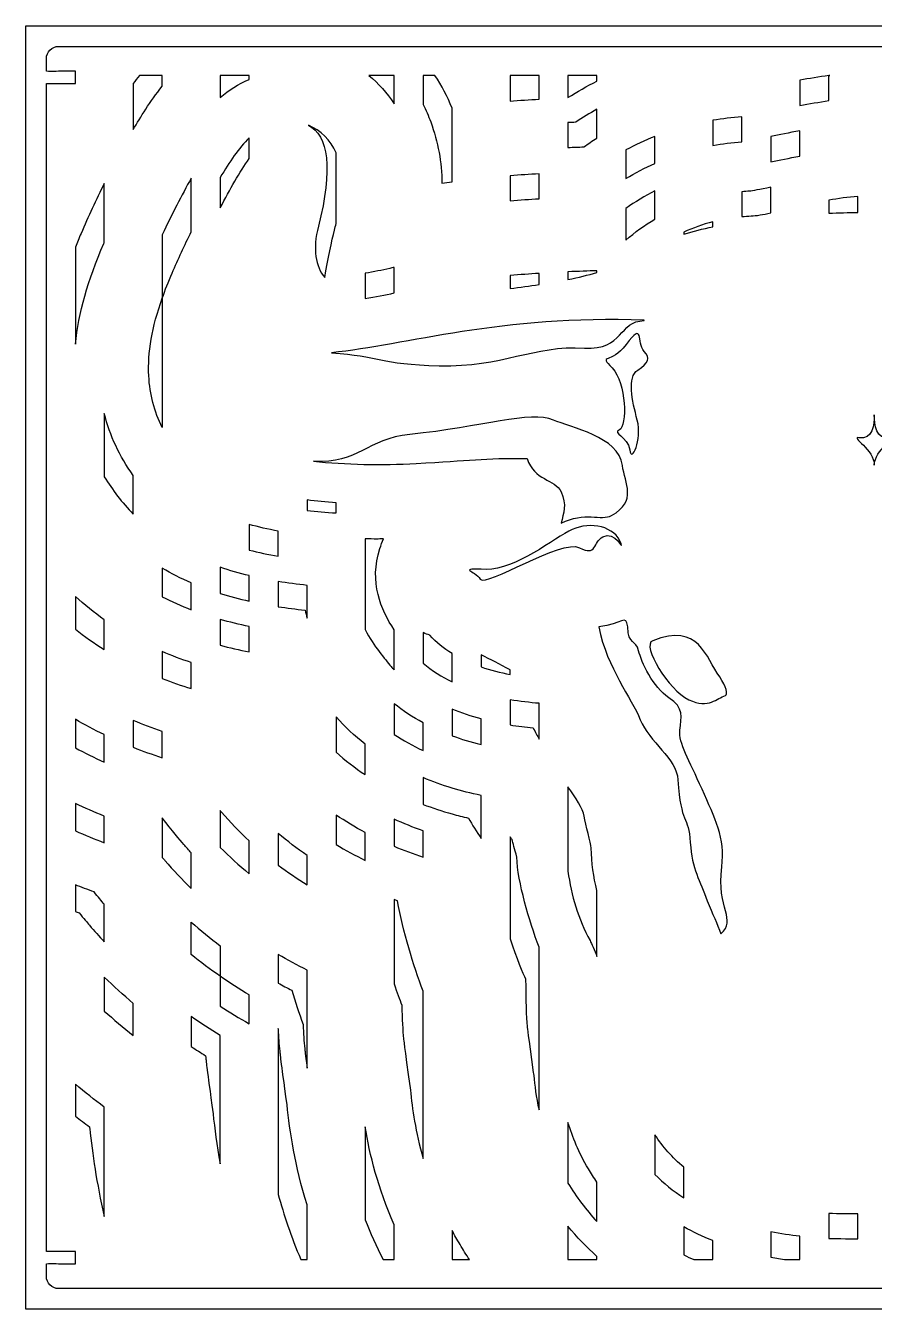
# Model space of a CAD drawing. Extents: x 110 to 520, y 70 to 380.
# Drawn here: x 110 to 315, y 70 to 380 of the extents above; entities that cross this region are included whole.
import ezdxf

# ---------------------------------------------------------------- set-up
doc = ezdxf.new("R2010")
doc.units = 0
doc.header["$MEASUREMENT"] = 0
doc.layers.add('DEFAULT', color=18, linetype='CONTINUOUS')

msp = doc.modelspace()

# ---------------------------------------------------------------- linework, layer by layer
at = {"layer": 'DEFAULT', "color": 18}
msp.add_lwpolyline([(520, 70), (110, 70), (110, 380), (520, 380)], close=True, dxfattribs=at)
at = {"layer": 'DEFAULT', "color": 1}
for points, knots in [([(511.5, 369), (511.73, 369), (512.28, 368.95), (513.25, 368.95), (514.22, 368.95), (515, 368.97), (515, 369), (515, 370), (515, 371), (515, 372), (515, 373.66), (513.66, 375), (512, 375), (380.66, 375), (249.33, 375), (118, 375), (116.34, 375), (115, 373.66), (115, 372), (115, 371), (115, 370), (115, 369), (115, 368.97), (115.78, 368.95), (116.75, 368.95), (117.72, 368.95), (118.27, 369), (118.5, 369), (119.67, 369), (120.83, 369), (122, 369), (122, 368), (122, 367), (122, 366), (120.83, 366), (119.67, 366), (118.5, 366), (118.27, 366), (117.72, 366.05), (116.75, 366.05), (115.78, 366.05), (115, 366.03), (115, 366), (115, 272), (115, 178), (115, 84), (115, 83.97), (115.78, 83.95), (116.75, 83.95), (117.72, 83.95), (118.27, 84), (118.5, 84), (119.67, 84), (120.83, 84), (122, 84), (122, 83), (122, 82), (122, 81), (120.83, 81), (119.67, 81), (118.5, 81), (118.27, 81), (117.72, 81.05), (116.75, 81.05), (115.78, 81.05), (115, 81.03), (115, 81), (115, 80), (115, 79), (115, 78), (115, 76.34), (116.34, 75), (118, 75), (249.33, 75), (380.66, 75), (512, 75), (513.66, 75), (515, 76.34), (515, 78), (515, 79), (515, 80), (515, 81), (515, 81.03), (514.22, 81.05), (513.25, 81.05), (512.28, 81.05), (511.73, 81), (511.5, 81), (510.33, 81), (509.17, 81), (508, 81), (508, 82), (508, 83), (508, 84), (509.17, 84), (510.33, 84), (511.5, 84), (511.73, 84), (512.28, 83.95), (513.25, 83.95), (514.22, 83.95), (515, 83.97), (515, 84), (515, 178), (515, 272), (515, 366), (515, 366.03), (514.22, 366.05), (513.25, 366.05), (512.28, 366.05), (511.73, 366), (511.5, 366), (510.33, 366), (509.17, 366), (508, 366), (508, 367), (508, 368), (508, 369), (509.17, 369), (510.33, 369), (511.5, 369)], [9.92, 9.92, 9.92, 9.92, 10.92, 10.92, 10.92, 11.92, 11.92, 11.92, 20.43, 20.43, 20.43, 21.43, 21.43, 21.43, 1138.28, 1138.28, 1138.28, 1139.28, 1139.28, 1139.28, 1147.79, 1147.79, 1147.79, 1148.79, 1148.79, 1148.79, 1149.79, 1149.79, 1149.79, 1159.71, 1159.71, 1159.71, 1168.21, 1168.21, 1168.21, 1178.13, 1178.13, 1178.13, 1179.13, 1179.13, 1179.13, 1180.13, 1180.13, 1180.13, 1979.5, 1979.5, 1979.5, 1980.5, 1980.5, 1980.5, 1981.5, 1981.5, 1981.5, 1991.42, 1991.42, 1991.42, 1999.92, 1999.92, 1999.92, 2009.84, 2009.84, 2009.84, 2010.84, 2010.84, 2010.84, 2011.84, 2011.84, 2011.84, 2020.35, 2020.35, 2020.35, 2021.35, 2021.35, 2021.35, 3138.2, 3138.2, 3138.2, 3139.2, 3139.2, 3139.2, 3147.71, 3147.71, 3147.71, 3148.71, 3148.71, 3148.71, 3149.71, 3149.71, 3149.71, 3159.63, 3159.63, 3159.63, 3168.13, 3168.13, 3168.13, 3178.05, 3178.05, 3178.05, 3179.05, 3179.05, 3179.05, 3180.05, 3180.05, 3180.05, 3979.42, 3979.42, 3979.42, 3980.42, 3980.42, 3980.42, 3981.42, 3981.42, 3981.42, 3991.34, 3991.34, 3991.34, 3999.84, 3999.84, 3999.84, 4009.76, 4009.76, 4009.76, 4009.76]), ([(136, 366.04), (136.46, 366.69), (136.95, 367.34), (137.46, 368), (139.31, 368), (141.15, 368), (143, 368), (143, 367.12), (143, 366.24), (143, 365.36), (139.99, 361.65), (137.72, 357.91), (136, 354.94), (136, 358.64), (136, 362.34), (136, 366.04)], [31.46, 31.46, 31.46, 31.46, 32.46, 32.46, 32.46, 48.15, 48.15, 48.15, 55.65, 55.65, 55.65, 56.65, 56.65, 56.65, 88.11, 88.11, 88.11, 88.11]), ([(157, 368), (159.33, 368), (161.66, 368), (164, 368), (164, 367.68), (164, 367.36), (164, 367.03), (161.37, 365.94), (159.05, 364.42), (157, 362.67), (157, 364.45), (157, 366.23), (157, 368)], [15.11, 15.11, 15.11, 15.11, 34.95, 34.95, 34.95, 37.7, 37.7, 37.7, 38.7, 38.7, 38.7, 53.81, 53.81, 53.81, 53.81]), ([(199, 368), (199, 365.71), (199, 363.42), (199, 361.14), (197.29, 363.76), (195.22, 366.06), (192.88, 368), (194.92, 368), (196.96, 368), (199, 368)], [17.35, 17.35, 17.35, 17.35, 36.82, 36.82, 36.82, 37.82, 37.82, 37.82, 55.17, 55.17, 55.17, 55.17]), ([(206, 368), (206.95, 368), (207.9, 368), (208.85, 368), (210.48, 365.54), (211.87, 362.89), (213, 360.05), (213, 354.13), (213, 348.21), (213, 342.29), (212.18, 342.19), (211.37, 342.08), (210.55, 341.97), (210.52, 347.01), (209.63, 351.84), (207.83, 356.77), (207.3, 358.23), (206.69, 359.64), (206, 360.99), (206, 363.33), (206, 365.67), (206, 368)], [19.87, 19.87, 19.87, 19.87, 27.95, 27.95, 27.95, 28.95, 28.95, 28.95, 79.29, 79.29, 79.29, 80.29, 80.29, 80.29, 81.29, 81.29, 81.29, 82.29, 82.29, 82.29, 102.16, 102.16, 102.16, 102.16]), ([(227, 368), (229.33, 368), (231.66, 368), (234, 368), (234, 366.09), (234, 364.17), (234, 362.26), (231.63, 362.12), (229.3, 361.96), (227, 361.79), (227, 363.86), (227, 365.93), (227, 368)], [17.62, 17.62, 17.62, 17.62, 37.47, 37.47, 37.47, 53.76, 53.76, 53.76, 54.76, 54.76, 54.76, 72.38, 72.38, 72.38, 72.38]), ([(241, 368), (243.33, 368), (245.66, 368), (248, 368), (248, 367.54), (248, 367.08), (248, 366.61), (245.59, 365.39), (243.25, 364.06), (241, 362.62), (241, 364.41), (241, 366.21), (241, 368)], [15.26, 15.26, 15.26, 15.26, 35.1, 35.1, 35.1, 39.04, 39.04, 39.04, 40.04, 40.04, 40.04, 55.3, 55.3, 55.3, 55.3]), ([(297, 366.82), (299.27, 367.23), (301.65, 367.63), (304, 367.96), (304.09, 367.98), (304.17, 367.99), (304.26, 368), (304.17, 368), (304.09, 368), (304, 368), (304, 367.99), (304, 367.98), (304, 367.96), (304, 365.94), (304, 363.92), (304, 361.9), (301.66, 361.55), (299.27, 361.14), (297, 360.72), (297, 362.76), (297, 364.79), (297, 366.82)], [17.29, 17.29, 17.29, 17.29, 18.29, 18.29, 18.29, 19.29, 19.29, 19.29, 20.04, 20.04, 20.04, 20.16, 20.16, 20.16, 37.33, 37.33, 37.33, 38.33, 38.33, 38.33, 55.62, 55.62, 55.62, 55.62]), ([(241, 356.59), (241.64, 356.62), (242.26, 356.64), (242.86, 356.67), (244.53, 357.78), (246.24, 358.83), (248, 359.82), (248, 357.49), (248, 355.17), (248, 352.84), (246.92, 352.17), (245.86, 351.46), (244.82, 350.73), (243.61, 350.69), (242.33, 350.64), (241, 350.59), (241, 352.59), (241, 354.59), (241, 356.59)], [17.02, 17.02, 17.02, 17.02, 18.02, 18.02, 18.02, 19.02, 19.02, 19.02, 38.78, 38.78, 38.78, 39.78, 39.78, 39.78, 40.78, 40.78, 40.78, 57.8, 57.8, 57.8, 57.8]), ([(276, 357.16), (278.31, 357.54), (280.65, 357.81), (283, 357.95), (283, 355.95), (283, 353.94), (283, 351.94), (280.64, 351.78), (278.3, 351.49), (276, 351.07), (276, 353.1), (276, 355.13), (276, 357.16)], [17.26, 17.26, 17.26, 17.26, 18.26, 18.26, 18.26, 35.29, 35.29, 35.29, 36.29, 36.29, 36.29, 53.55, 53.55, 53.55, 53.55]), ([(185, 349.26), (185, 343.58), (185, 337.89), (185, 332.21), (184.86, 331.69), (184.72, 331.15), (184.58, 330.6), (183.97, 328.21), (182.99, 323.55), (182.24, 319.15), (180.09, 321.9), (179.22, 325.9), (180.71, 331.6), (184.29, 345.32), (183.06, 353.64), (178.29, 355.95), (181.25, 354.73), (183.67, 352.37), (185, 349.26)], [1, 1, 1, 1, 49.33, 49.33, 49.33, 50.33, 50.33, 50.33, 51.33, 51.33, 51.33, 52.33, 52.33, 52.33, 53.33, 53.33, 53.33, 54.33, 54.33, 54.33, 54.33]), ([(297, 348.5), (294.42, 348), (292, 347.51), (290, 347.1), (290, 349.13), (290, 351.17), (290, 353.21), (292.02, 353.63), (294.43, 354.12), (297, 354.61), (297, 352.57), (297, 350.54), (297, 348.5)], [17.31, 17.31, 17.31, 17.31, 18.31, 18.31, 18.31, 35.63, 35.63, 35.63, 36.63, 36.63, 36.63, 53.94, 53.94, 53.94, 53.94]), ([(157, 343.31), (159.25, 347.13), (161.46, 350.47), (164, 352.88), (164, 351.22), (164, 349.57), (164, 347.92), (161.69, 344.63), (159.35, 340.55), (157, 335.99), (157, 338.43), (157, 340.87), (157, 343.31)], [20.75, 20.75, 20.75, 20.75, 21.75, 21.75, 21.75, 35.8, 35.8, 35.8, 36.8, 36.8, 36.8, 57.55, 57.55, 57.55, 57.55]), ([(255, 349.99), (257.26, 351.21), (259.6, 352.3), (262, 353.25), (262, 351.08), (262, 348.92), (262, 346.75), (259.58, 345.68), (257.24, 344.46), (255, 343.07), (255, 345.38), (255, 347.68), (255, 349.99)], [19.6, 19.6, 19.6, 19.6, 20.6, 20.6, 20.6, 39.02, 39.02, 39.02, 40.02, 40.02, 40.02, 59.62, 59.62, 59.62, 59.62]), ([(227, 343.74), (229.38, 343.93), (231.73, 344.09), (234, 344.23), (234, 342.22), (234, 340.22), (234, 338.21), (231.74, 338.07), (229.39, 337.91), (227, 337.71), (227, 339.72), (227, 341.73), (227, 343.74)], [17.08, 17.08, 17.08, 17.08, 18.08, 18.08, 18.08, 35.13, 35.13, 35.13, 36.13, 36.13, 36.13, 53.21, 53.21, 53.21, 53.21]), ([(122, 326.5), (122.43, 327.59), (122.89, 328.69), (123.37, 329.8), (125.11, 333.83), (127.03, 337.95), (129, 341.92), (129, 337.18), (129, 332.44), (129, 327.7), (128.96, 327.61), (128.92, 327.52), (128.88, 327.42), (125.02, 318.49), (122.76, 310.57), (122, 303.07), (122, 310.88), (122, 318.69), (122, 326.5)], [66.42, 66.42, 66.42, 66.42, 67.42, 67.42, 67.42, 68.42, 68.42, 68.42, 108.72, 108.72, 108.72, 109.72, 109.72, 109.72, 110.72, 110.72, 110.72, 177.14, 177.14, 177.14, 177.14]), ([(145.4, 320.27), (144.48, 318.16), (143.68, 316.14), (143, 314.2), (140.5, 307.15), (139.46, 301.08), (139.74, 295.44), (139.97, 290.99), (141.06, 286.8), (143, 282.92), (143, 293.34), (143, 303.77), (143, 314.2), (143, 319.3), (143, 324.41), (143, 329.52), (145.27, 334.34), (147.69, 339.07), (150, 343.18), (150, 338.87), (150, 334.56), (150, 330.25), (148.39, 326.97), (146.83, 323.59), (145.4, 320.27)], [1, 1, 1, 1, 2, 2, 2, 3, 3, 3, 4, 4, 4, 92.67, 92.67, 92.67, 136.09, 136.09, 136.09, 137.09, 137.09, 137.09, 173.74, 173.74, 173.74, 174.74, 174.74, 174.74, 174.74]), ([(255, 335.88), (257.2, 337.45), (259.55, 338.86), (262, 340.09), (262, 337.82), (262, 335.54), (262, 333.26), (259.49, 331.79), (257.14, 330.11), (255, 328.24), (255, 330.79), (255, 333.33), (255, 335.88)], [21.64, 21.64, 21.64, 21.64, 22.64, 22.64, 22.64, 42, 42, 42, 43, 43, 43, 64.64, 64.64, 64.64, 64.64]), ([(283, 333.89), (283, 335.89), (283, 337.9), (283, 339.9), (283.65, 339.96), (284.31, 340), (284.97, 340.04), (285.41, 340.06), (287.31, 340.44), (290, 340.99), (290, 338.92), (290, 336.85), (290, 334.78), (288.12, 334.38), (286.5, 334.09), (285.24, 334.04), (284.48, 334), (283.73, 333.95), (283, 333.89)], [1, 1, 1, 1, 18.05, 18.05, 18.05, 19.05, 19.05, 19.05, 20.05, 20.05, 20.05, 37.65, 37.65, 37.65, 38.65, 38.65, 38.65, 39.65, 39.65, 39.65, 39.65]), ([(311, 338.77), (311, 337.48), (311, 336.19), (311, 334.91), (308.77, 334.87), (306.42, 334.8), (304, 334.69), (304, 335.74), (304, 336.8), (304, 337.85), (306.29, 338.25), (308.64, 338.59), (311, 338.77)], [1, 1, 1, 1, 11.96, 11.96, 11.96, 12.96, 12.96, 12.96, 21.93, 21.93, 21.93, 22.93, 22.93, 22.93, 22.93]), ([(269, 330.14), (271.19, 331.14), (273.53, 331.98), (276, 332.63), (276, 332.23), (276, 331.84), (276, 331.44), (273.55, 330.92), (271.2, 330.33), (269, 329.65), (269, 329.81), (269, 329.98), (269, 330.14)], [1.37, 1.37, 1.37, 1.37, 2.37, 2.37, 2.37, 5.74, 5.74, 5.74, 6.74, 6.74, 6.74, 8.11, 8.11, 8.11, 8.11]), ([(192, 320.22), (194.1, 320.56), (196.15, 320.95), (197.94, 321.37), (198.29, 321.46), (198.64, 321.54), (199, 321.63), (199, 319.57), (199, 317.52), (199, 315.46), (196.89, 314.97), (194.46, 314.53), (192, 314.15), (192, 316.17), (192, 318.2), (192, 320.22)], [17.22, 17.22, 17.22, 17.22, 18.22, 18.22, 18.22, 19.22, 19.22, 19.22, 36.7, 36.7, 36.7, 37.7, 37.7, 37.7, 54.92, 54.92, 54.92, 54.92]), ([(227, 319.65), (229.39, 319.86), (231.74, 320.03), (234, 320.17), (234, 319.27), (234, 318.37), (234, 317.48), (231.77, 317.13), (229.43, 316.81), (227, 316.49), (227, 317.55), (227, 318.6), (227, 319.65)], [8.94, 8.94, 8.94, 8.94, 9.94, 9.94, 9.94, 17.59, 17.59, 17.59, 18.59, 18.59, 18.59, 27.53, 27.53, 27.53, 27.53]), ([(241, 320.56), (243.55, 320.67), (245.91, 320.75), (248, 320.81), (248, 320.66), (248, 320.52), (248, 320.38), (245.86, 319.76), (243.52, 319.21), (241, 318.71), (241, 319.33), (241, 319.94), (241, 320.56)], [5.26, 5.26, 5.26, 5.26, 6.26, 6.26, 6.26, 7.49, 7.49, 7.49, 8.49, 8.49, 8.49, 13.75, 13.75, 13.75, 13.75]), ([(259.44, 308.89), (259.44, 308.85), (259.44, 308.8), (259.44, 308.76), (253.12, 308.76), (254.57, 301.53), (244.95, 302.14), (232.68, 302.92), (225.19, 297.48), (209.91, 297.88), (195.39, 298.26), (195.47, 300.2), (183.89, 301.03), (201.78, 302.81), (225.02, 310.19), (259.44, 308.89)], [0, 0, 0, 0, 0.380132, 0.380132, 0.380132, 1.380132, 1.380132, 1.380132, 2.380132, 2.380132, 2.380132, 3.380132, 3.380132, 3.380132, 4.380132, 4.380132, 4.380132, 4.380132]), ([(257.73, 284.73), (258.98, 279.97), (256.36, 274.18), (255.91, 277.54), (255.47, 280.91), (251.51, 281.53), (253.42, 282.4), (255.34, 283.27), (255.12, 293.73), (251.68, 297.34), (248.24, 300.95), (251.36, 298.03), (255.04, 302.98), (259.44, 308.89), (257.48, 303.45), (259.44, 301.33), (260.98, 299.65), (260.47, 298.58), (257.86, 296.84), (255.24, 295.1), (256.48, 289.5), (257.73, 284.73)], [1, 1, 1, 1, 2, 2, 2, 3, 3, 3, 4, 4, 4, 5, 5, 5, 6, 6, 6, 7, 7, 7, 8, 8, 8, 8]), ([(136, 271.37), (136, 268.25), (136, 265.13), (136, 262.02), (133.28, 264.86), (130.95, 267.87), (129, 271.04), (129, 276.15), (129, 281.25), (129, 286.36), (130.32, 280.99), (132.66, 275.99), (136, 271.37)], [1, 1, 1, 1, 27.51, 27.51, 27.51, 28.51, 28.51, 28.51, 71.96, 71.96, 71.96, 72.96, 72.96, 72.96, 72.96]), ([(251.52, 261.72), (249.03, 260.33), (245.06, 262.78), (239.32, 259.82), (239.95, 262.26), (240.81, 264.31), (239.32, 267.42), (237.82, 270.53), (232.82, 270.16), (231.14, 275.45), (220.43, 275.64), (217.51, 274.94), (204.33, 274.27), (196, 273.85), (187.27, 273.94), (179.5, 274.85), (190.49, 274.09), (192.34, 280.26), (202.78, 281.29), (220.19, 283), (231.99, 287.13), (237.47, 284.76), (241.63, 282.96), (253.33, 280.73), (254.16, 273.82), (254.69, 269.37), (257.85, 265.26), (251.52, 261.72)], [1, 1, 1, 1, 2, 2, 2, 3, 3, 3, 4, 4, 4, 5, 5, 5, 6, 6, 6, 7, 7, 7, 8, 8, 8, 9, 9, 9, 10, 10, 10, 10]), ([(315, 273.9), (315, 277.54), (309.19, 280.8), (311.25, 280.49), (314.69, 279.97), (315, 283.64), (315, 286.04), (315, 283.64), (315.31, 279.97), (318.75, 280.49), (320.81, 280.8), (315, 277.54), (315, 273.9)], [1, 1, 1, 1, 2, 2, 2, 3, 3, 3, 4, 4, 4, 5, 5, 5, 5]), ([(178, 265.46), (180.22, 265.18), (182.56, 264.96), (185, 264.8), (185, 263.97), (185, 263.14), (185, 262.32), (182.56, 262.46), (180.22, 262.67), (178, 262.93), (178, 263.77), (178, 264.62), (178, 265.46)], [7.16, 7.16, 7.16, 7.16, 8.16, 8.16, 8.16, 15.19, 15.19, 15.19, 16.19, 16.19, 16.19, 23.35, 23.35, 23.35, 23.35]), ([(164, 259.55), (166.19, 258.93), (168.53, 258.39), (171, 257.94), (171, 255.92), (171, 253.89), (171, 251.86), (168.55, 252.29), (166.22, 252.78), (164, 253.37), (164, 255.43), (164, 257.49), (164, 259.55)], [17.54, 17.54, 17.54, 17.54, 18.54, 18.54, 18.54, 35.79, 35.79, 35.79, 36.79, 36.79, 36.79, 54.33, 54.33, 54.33, 54.33]), ([(249.43, 256.59), (246.99, 255.29), (248.02, 251.69), (243.78, 253.93), (239.55, 256.17), (221.13, 244.22), (219.8, 246.37), (218.47, 248.53), (214.07, 248.86), (221.21, 248.7), (228.35, 248.53), (237.73, 256.34), (242.04, 258.33), (246.36, 260.32), (252.5, 259.15), (253.83, 254.84), (254.37, 253.08), (252.42, 258.16), (249.43, 256.59)], [1, 1, 1, 1, 2, 2, 2, 3, 3, 3, 4, 4, 4, 5, 5, 5, 6, 6, 6, 7, 7, 7, 7]), ([(199, 234.12), (199, 230.9), (199, 227.68), (199, 224.45), (198.76, 224.71), (198.53, 224.97), (198.3, 225.24), (196.76, 227.04), (194.14, 230.09), (192, 234.15), (192, 241.45), (192, 248.75), (192, 256.06), (192.95, 256.04), (193.93, 256.03), (194.91, 256.03), (195.21, 256.03), (195.72, 256.04), (196.45, 256.07), (196.13, 255.33), (195.83, 254.54), (195.56, 253.7), (192.92, 245.66), (195.85, 238.83), (199, 234.12)], [1, 1, 1, 1, 28.39, 28.39, 28.39, 29.39, 29.39, 29.39, 30.39, 30.39, 30.39, 92.49, 92.49, 92.49, 93.49, 93.49, 93.49, 94.49, 94.49, 94.49, 95.49, 95.49, 95.49, 96.49, 96.49, 96.49, 96.49]), ([(143, 242.09), (143, 244.38), (143, 246.67), (143, 248.96), (145.19, 247.66), (147.52, 246.49), (150, 245.43), (150, 243.27), (150, 241.11), (150, 238.95), (147.55, 239.9), (145.22, 240.94), (143, 242.09)], [1, 1, 1, 1, 20.45, 20.45, 20.45, 21.45, 21.45, 21.45, 39.83, 39.83, 39.83, 40.83, 40.83, 40.83, 40.83]), ([(164, 241.02), (161.57, 241.56), (159.23, 242.17), (157, 242.88), (157, 244.98), (157, 247.09), (157, 249.19), (159.22, 248.43), (161.55, 247.76), (164, 247.18), (164, 245.12), (164, 243.07), (164, 241.02)], [17.46, 17.46, 17.46, 17.46, 18.46, 18.46, 18.46, 36.36, 36.36, 36.36, 37.36, 37.36, 37.36, 54.82, 54.82, 54.82, 54.82]), ([(178, 236.94), (177.82, 237.57), (177.65, 238.21), (177.5, 238.86), (175.26, 239.09), (173.1, 239.37), (171, 239.69), (171, 241.72), (171, 243.75), (171, 245.78), (173.25, 245.41), (175.58, 245.09), (178, 244.84), (178, 242.21), (178, 239.57), (178, 236.94)], [22.41, 22.41, 22.41, 22.41, 23.41, 23.41, 23.41, 24.41, 24.41, 24.41, 41.66, 41.66, 41.66, 42.66, 42.66, 42.66, 65.07, 65.07, 65.07, 65.07]), ([(122, 242.15), (124.2, 240.14), (126.53, 238.26), (129, 236.53), (129, 234.13), (129, 231.72), (129, 229.32), (126.55, 230.85), (124.22, 232.49), (122, 234.27), (122, 236.89), (122, 239.52), (122, 242.15)], [22.35, 22.35, 22.35, 22.35, 23.35, 23.35, 23.35, 43.8, 43.8, 43.8, 44.8, 44.8, 44.8, 67.15, 67.15, 67.15, 67.15]), ([(164, 228.75), (161.59, 229.22), (159.26, 229.76), (157, 230.37), (157, 232.45), (157, 234.53), (157, 236.61), (159.25, 235.96), (161.58, 235.38), (164, 234.87), (164, 232.83), (164, 230.79), (164, 228.75)], [17.34, 17.34, 17.34, 17.34, 18.34, 18.34, 18.34, 36.02, 36.02, 36.02, 37.02, 37.02, 37.02, 54.36, 54.36, 54.36, 54.36]), ([(277.89, 160.72), (277.14, 163.07), (275.84, 165.39), (274.66, 168.69), (272.91, 173.54), (270.92, 176.16), (270.55, 182.76), (270.18, 189.35), (268.21, 186.94), (267.55, 197.86), (267.23, 203.09), (260.59, 207.03), (258.47, 212.39), (256.35, 217.74), (250.49, 224.63), (248.44, 234.82), (254.16, 235.57), (255.01, 237.96), (255.42, 234.82), (255.57, 230.31), (257.39, 231.76), (258.06, 229.04), (258.72, 226.32), (261.55, 220.18), (265.36, 217.69), (269.18, 215.2), (268.35, 213.04), (268.02, 209.89), (267.69, 206.73), (270.26, 202.75), (273.38, 195.61), (276.49, 188.48), (279.07, 183.96), (278.15, 176.85), (276.82, 166.56), (281.95, 164.17), (277.89, 160.72)], [1, 1, 1, 1, 2.000833, 2.000833, 2.000833, 3.001667, 3.001667, 3.001667, 4.0025, 4.0025, 4.0025, 5.003333, 5.003333, 5.003333, 6.004167, 6.004167, 6.004167, 7.005, 7.005, 7.005, 8.005833, 8.005833, 8.005833, 9.006667, 9.006667, 9.006667, 10.0075, 10.0075, 10.0075, 11.008333, 11.008333, 11.008333, 12.009167, 12.009167, 12.009167, 13.01, 13.01, 13.01, 13.01]), ([(277.64, 222.72), (279.26, 220.44), (279.65, 218.39), (279.01, 218.21), (277.02, 217.65), (275.04, 214.92), (270.18, 217.22), (265.33, 219.52), (258.63, 230.35), (261.47, 231.48), (272.67, 235.92), (274.29, 227.43), (277.64, 222.72)], [1, 1, 1, 1, 2, 2, 2, 3, 3, 3, 4, 4, 4, 5, 5, 5, 5]), ([(213, 228.37), (213, 226.09), (213, 223.81), (213, 221.53), (210.5, 222.74), (208.13, 224.23), (206, 226.03), (206, 228.49), (206, 230.95), (206, 233.42), (206.51, 233.18), (207.05, 232.98), (207.62, 232.81), (209.17, 231.07), (210.99, 229.59), (213, 228.37)], [1, 1, 1, 1, 20.39, 20.39, 20.39, 21.39, 21.39, 21.39, 42.32, 42.32, 42.32, 43.32, 43.32, 43.32, 44.32, 44.32, 44.32, 44.32]), ([(150, 226.2), (150, 224.1), (150, 222), (150, 219.89), (147.59, 220.64), (145.26, 221.45), (143, 222.33), (143, 224.49), (143, 226.66), (143, 228.83), (145.25, 227.87), (147.58, 226.99), (150, 226.2)], [1, 1, 1, 1, 18.88, 18.88, 18.88, 19.88, 19.88, 19.88, 38.3, 38.3, 38.3, 39.3, 39.3, 39.3, 39.3]), ([(220, 228.02), (222.24, 226.98), (224.61, 225.78), (227, 224.46), (227, 224.08), (227, 223.7), (227, 223.32), (224.69, 223.76), (222.32, 224.36), (220, 225.14), (220, 226.1), (220, 227.06), (220, 228.02)], [8.15, 8.15, 8.15, 8.15, 9.15, 9.15, 9.15, 12.37, 12.37, 12.37, 13.37, 13.37, 13.37, 21.52, 21.52, 21.52, 21.52]), ([(234, 207.73), (233.59, 208.5), (233.12, 209.4), (232.57, 210.45), (230.77, 210.6), (228.9, 210.83), (227, 211.13), (227, 213.16), (227, 215.18), (227, 217.21), (229.43, 216.79), (231.8, 216.52), (234, 216.36), (234, 213.48), (234, 210.61), (234, 207.73)], [24.44, 24.44, 24.44, 24.44, 25.44, 25.44, 25.44, 26.44, 26.44, 26.44, 43.69, 43.69, 43.69, 44.69, 44.69, 44.69, 69.13, 69.13, 69.13, 69.13]), ([(199, 216.26), (201.12, 214.55), (203.46, 213), (206, 211.65), (206, 209.41), (206, 207.18), (206, 204.95), (203.52, 206.11), (201.18, 207.42), (199, 208.85), (199, 211.32), (199, 213.79), (199, 216.26)], [21, 21, 21, 21, 22, 22, 22, 41, 41, 41, 42, 42, 42, 63, 63, 63, 63]), ([(220, 206.41), (217.56, 207), (215.22, 207.7), (213, 208.52), (213, 210.66), (213, 212.8), (213, 214.94), (215.29, 213.98), (217.64, 213.22), (220, 212.59), (220, 210.53), (220, 208.47), (220, 206.41)], [17.53, 17.53, 17.53, 17.53, 18.53, 18.53, 18.53, 36.73, 36.73, 36.73, 37.73, 37.73, 37.73, 55.26, 55.26, 55.26, 55.26]), ([(122, 212.49), (124.26, 211.17), (126.59, 209.93), (129, 208.78), (129, 206.58), (129, 204.37), (129, 202.16), (126.6, 203.23), (124.27, 204.38), (122, 205.6), (122, 207.9), (122, 210.2), (122, 212.49)], [19.53, 19.53, 19.53, 19.53, 20.53, 20.53, 20.53, 39.32, 39.32, 39.32, 40.32, 40.32, 40.32, 59.85, 59.85, 59.85, 59.85]), ([(136, 212.21), (138.26, 211.25), (140.59, 210.36), (143, 209.54), (143, 207.44), (143, 205.33), (143, 203.22), (140.6, 203.99), (138.27, 204.83), (136, 205.73), (136, 207.89), (136, 210.05), (136, 212.21)], [18.36, 18.36, 18.36, 18.36, 19.36, 19.36, 19.36, 37.28, 37.28, 37.28, 38.28, 38.28, 38.28, 56.64, 56.64, 56.64, 56.64]), ([(192, 206.51), (192, 204.05), (192, 201.58), (192, 199.12), (189.5, 200.78), (187.16, 202.6), (185, 204.57), (185, 207.42), (185, 210.26), (185, 213.11), (187.09, 210.72), (189.43, 208.51), (192, 206.51)], [1, 1, 1, 1, 21.96, 21.96, 21.96, 22.96, 22.96, 22.96, 47.16, 47.16, 47.16, 48.16, 48.16, 48.16, 48.16]), ([(220, 183.71), (218.95, 185.31), (217.89, 187.04), (216.95, 188.64), (215.61, 188.94), (214.29, 189.28), (213, 189.64), (210.59, 190.31), (208.26, 191.09), (206, 191.94), (206, 194.09), (206, 196.24), (206, 198.4), (208.24, 197.46), (210.57, 196.62), (213, 195.89), (215.26, 195.2), (217.59, 194.61), (220, 194.11), (220, 190.64), (220, 187.17), (220, 183.71)], [29.5, 29.5, 29.5, 29.5, 30.5, 30.5, 30.5, 31.5, 31.5, 31.5, 32.5, 32.5, 32.5, 50.8, 50.8, 50.8, 51.8, 51.8, 51.8, 52.8, 52.8, 52.8, 82.3, 82.3, 82.3, 82.3]), ([(248, 155.21), (247.41, 156.68), (246.67, 158.39), (246.32, 159.04), (243.51, 164.31), (241.75, 169.85), (241, 175.84), (241, 182.62), (241, 189.39), (241, 196.17), (242.86, 193.57), (244.6, 190.91), (244.89, 189.11), (245.24, 186.97), (246.55, 182.63), (246.59, 181.4), (246.69, 177.79), (247.15, 174.39), (248, 171.13), (248, 165.82), (248, 160.52), (248, 155.21)], [45.12, 45.12, 45.12, 45.12, 46.12, 46.12, 46.12, 47.12, 47.12, 47.12, 104.73, 104.73, 104.73, 105.73, 105.73, 105.73, 106.73, 106.73, 106.73, 107.73, 107.73, 107.73, 152.85, 152.85, 152.85, 152.85]), ([(122, 192.16), (124.28, 191.09), (126.61, 190.07), (129, 189.13), (129, 186.99), (129, 184.84), (129, 182.69), (126.61, 183.6), (124.28, 184.55), (122, 185.55), (122, 187.76), (122, 189.96), (122, 192.16)], [18.72, 18.72, 18.72, 18.72, 19.72, 19.72, 19.72, 37.98, 37.98, 37.98, 38.98, 38.98, 38.98, 57.7, 57.7, 57.7, 57.7]), ([(164, 175.18), (161.54, 177.2), (159.2, 179.35), (157, 181.57), (157, 184.53), (157, 187.49), (157, 190.45), (157.11, 190.32), (157.21, 190.2), (157.31, 190.09), (159.39, 187.66), (161.62, 185.35), (164, 183.14), (164, 180.49), (164, 177.83), (164, 175.18)], [22.57, 22.57, 22.57, 22.57, 23.57, 23.57, 23.57, 48.74, 48.74, 48.74, 49.74, 49.74, 49.74, 50.74, 50.74, 50.74, 73.31, 73.31, 73.31, 73.31]), ([(185, 189.37), (187.23, 187.85), (189.57, 186.45), (192, 185.16), (192, 182.91), (192, 180.67), (192, 178.42), (189.58, 179.61), (187.25, 180.88), (185, 182.25), (185, 184.62), (185, 187), (185, 189.37)], [20.17, 20.17, 20.17, 20.17, 21.17, 21.17, 21.17, 40.25, 40.25, 40.25, 41.25, 41.25, 41.25, 61.42, 61.42, 61.42, 61.42]), ([(143.64, 178.38), (143.47, 178.58), (143.25, 178.83), (143, 179.12), (143, 182.33), (143, 185.53), (143, 188.73), (145.35, 185.59), (147.3, 183.33), (148.2, 182.28), (148.79, 181.59), (149.39, 180.91), (150, 180.24), (150, 177.37), (150, 174.49), (150, 171.62), (147.76, 173.79), (145.64, 176.04), (143.64, 178.38)], [1, 1, 1, 1, 2, 2, 2, 29.23, 29.23, 29.23, 30.23, 30.23, 30.23, 31.23, 31.23, 31.23, 55.65, 55.65, 55.65, 56.65, 56.65, 56.65, 56.65]), ([(206, 179.23), (203.6, 180), (201.26, 180.88), (199, 181.83), (199, 184.01), (199, 186.2), (199, 188.38), (201.25, 187.34), (203.59, 186.4), (206, 185.55), (206, 183.44), (206, 181.33), (206, 179.23)], [17.94, 17.94, 17.94, 17.94, 18.94, 18.94, 18.94, 37.49, 37.49, 37.49, 38.49, 38.49, 38.49, 56.43, 56.43, 56.43, 56.43]), ([(178, 172.49), (175.58, 173.99), (173.24, 175.59), (171, 177.29), (171, 179.84), (171, 182.4), (171, 184.95), (173.22, 183.07), (175.55, 181.3), (178, 179.63), (178, 177.25), (178, 174.87), (178, 172.49)], [20.25, 20.25, 20.25, 20.25, 21.25, 21.25, 21.25, 42.98, 42.98, 42.98, 43.98, 43.98, 43.98, 64.23, 64.23, 64.23, 64.23]), ([(234, 118.16), (233.31, 121.29), (232.95, 124.1), (232.72, 126.46), (232.69, 126.71), (232.65, 126.97), (232.62, 127.22), (231.34, 136.6), (231.19, 137.77), (231.14, 138.27), (230.91, 140.63), (230.81, 144.59), (230.76, 149.82), (230.09, 151.03), (228.56, 154.8), (227, 159.48), (227, 167.7), (227, 175.91), (227, 184.13), (227.17, 183.89), (227.35, 183.66), (227.51, 183.44), (227.74, 182.59), (228.09, 181.28), (228.66, 179.22), (228.79, 173.18), (231.69, 163.76), (234, 157.49), (234, 144.38), (234, 131.27), (234, 118.16)], [111.5, 111.5, 111.5, 111.5, 112.5, 112.5, 112.5, 114.66947, 114.66947, 114.66947, 115.66947, 115.66947, 115.66947, 116.66947, 116.66947, 116.66947, 117.66947, 117.66947, 117.66947, 187.52947, 187.52947, 187.52947, 188.52947, 188.52947, 188.52947, 189.52947, 189.52947, 189.52947, 190.52947, 190.52947, 190.52947, 302.02947, 302.02947, 302.02947, 302.02947]), ([(122, 172.53), (123.49, 171.94), (125, 171.36), (126.52, 170.82), (127.5, 169.6), (128.33, 168.59), (129, 167.81), (129, 164.79), (129, 161.78), (129, 158.76), (127.77, 160.07), (126.58, 161.4), (125.42, 162.75), (124.86, 163.41), (124, 164.41), (122.9, 165.75), (122.6, 165.87), (122.3, 165.97), (122, 166.09), (122, 168.24), (122, 170.39), (122, 172.53)], [18.25, 18.25, 18.25, 18.25, 19.25, 19.25, 19.25, 20.25, 20.25, 20.25, 45.89, 45.89, 45.89, 46.89, 46.89, 46.89, 47.89, 47.89, 47.89, 48.89, 48.89, 48.89, 67.14, 67.14, 67.14, 67.14]), ([(206, 106.4), (204.18, 112.83), (203.38, 118.48), (202.93, 122.94), (201.39, 134.31), (201.32, 134.97), (201.29, 135.29), (201.08, 137.43), (200.94, 139.93), (200.86, 143.49), (200.35, 144.8), (199.71, 146.54), (199, 148.6), (199, 155.38), (199, 162.17), (199, 168.96), (199.26, 168.85), (199.52, 168.76), (199.79, 168.66), (201.17, 161.15), (203.66, 153.11), (206, 146.85), (206, 133.37), (206, 119.88), (206, 106.4)], [114.67, 114.67, 114.67, 114.67, 115.67, 115.67, 115.67, 116.67, 116.67, 116.67, 117.67, 117.67, 117.67, 118.67, 118.67, 118.67, 176.38, 176.38, 176.38, 177.38, 177.38, 177.38, 178.38, 178.38, 178.38, 293.05, 293.05, 293.05, 293.05]), ([(164, 138.97), (161.62, 140.31), (159.28, 141.73), (157, 143.21), (157, 145.62), (157, 148.03), (157, 150.44), (157, 152.9), (157, 155.36), (157, 157.82), (154.58, 159.62), (152.24, 161.51), (150, 163.48), (150, 160.87), (150, 158.26), (150, 155.66), (152.26, 153.84), (154.59, 152.1), (157, 150.44), (159.27, 148.85), (161.61, 147.35), (164, 145.91), (164, 143.59), (164, 141.28), (164, 138.97)], [19.66, 19.66, 19.66, 19.66, 20.66, 20.66, 20.66, 41.14, 41.14, 41.14, 62.06, 62.06, 62.06, 63.06, 63.06, 63.06, 85.23, 85.23, 85.23, 86.23, 86.23, 86.23, 87.23, 87.23, 87.23, 106.89, 106.89, 106.89, 106.89]), ([(178, 128.25), (177.5, 132), (177.46, 132.45), (177.41, 132.94), (177.23, 134.7), (177.1, 136.59), (177, 138.8), (176.02, 141.54), (175.11, 144.3), (174.28, 147.05), (173.17, 147.62), (172.08, 148.2), (171, 148.8), (171, 151.1), (171, 153.41), (171, 155.71), (173.28, 154.35), (175.61, 153.09), (178, 151.9), (178, 144.01), (178, 136.13), (178, 128.25)], [67.03, 67.03, 67.03, 67.03, 68.03, 68.03, 68.03, 69.03, 69.03, 69.03, 70.03, 70.03, 70.03, 71.03, 71.03, 71.03, 90.62, 90.62, 90.62, 91.62, 91.62, 91.62, 158.65, 158.65, 158.65, 158.65]), ([(136, 136.15), (133.59, 138.05), (131.26, 140.01), (129, 142.03), (129, 144.76), (129, 147.49), (129, 150.22), (131.24, 148.05), (133.58, 145.94), (136, 143.89), (136, 141.31), (136, 138.73), (136, 136.15)], [21.94, 21.94, 21.94, 21.94, 22.94, 22.94, 22.94, 46.17, 46.17, 46.17, 47.17, 47.17, 47.17, 69.11, 69.11, 69.11, 69.11]), ([(157, 105.17), (156.16, 109.65), (155.64, 113.7), (155.26, 117.25), (153.7, 128.82), (153.64, 129.45), (153.52, 130.6), (153.5, 130.81), (153.48, 131.03), (153.46, 131.25), (152.3, 131.97), (151.14, 132.71), (150, 133.45), (150, 135.87), (150, 138.28), (150, 140.69), (152.28, 139.1), (154.62, 137.58), (157, 136.12), (157, 125.8), (157, 115.49), (157, 105.17)], [87.72, 87.72, 87.72, 87.72, 88.72, 88.72, 88.72, 89.72, 89.72, 89.72, 90.72, 90.72, 90.72, 91.72, 91.72, 91.72, 112.24, 112.24, 112.24, 113.24, 113.24, 113.24, 200.96, 200.96, 200.96, 200.96]), ([(178, 82), (177.49, 82), (176.99, 82), (176.49, 82), (174.1, 87.57), (172.33, 92.85), (171, 97.77), (171, 111.1), (171, 124.44), (171, 137.78), (171.01, 137.74), (171.03, 137.68), (171.05, 137.63), (171.15, 135.69), (171.27, 133.98), (171.44, 132.36), (171.52, 131.5), (171.58, 130.88), (173.13, 119.4), (173.8, 112.99), (175.02, 104.72), (178, 95.21), (178, 90.81), (178, 86.41), (178, 82)], [37.45, 37.45, 37.45, 37.45, 41.74, 41.74, 41.74, 42.74, 42.74, 42.74, 156.17, 156.17, 156.17, 157.17, 157.17, 157.17, 158.17, 158.17, 158.17, 159.17, 159.17, 159.17, 160.17, 160.17, 160.17, 197.62, 197.62, 197.62, 197.62]), ([(129, 92.42), (127.11, 100.52), (126.12, 107.67), (125.47, 113.64), (125.46, 113.77), (125.44, 113.9), (125.42, 114.04), (124.27, 114.89), (123.13, 115.76), (122, 116.65), (122, 119.21), (122, 121.77), (122, 124.34), (124.28, 122.45), (126.62, 120.63), (129, 118.86), (129, 110.05), (129, 101.23), (129, 92.42)], [74.96, 74.96, 74.96, 74.96, 75.96, 75.96, 75.96, 77.09, 77.09, 77.09, 78.09, 78.09, 78.09, 99.89, 99.89, 99.89, 100.89, 100.89, 100.89, 175.85, 175.85, 175.85, 175.85]), ([(248, 91.18), (245.36, 94.02), (243.02, 97.13), (241, 100.5), (241, 105.37), (241, 110.25), (241, 115.12), (242.07, 111.62), (243.63, 107.84), (245.92, 103.96), (246.57, 102.85), (247.26, 101.77), (248, 100.73), (248, 97.54), (248, 94.36), (248, 91.18)], [27.07, 27.07, 27.07, 27.07, 28.07, 28.07, 28.07, 69.51, 69.51, 69.51, 70.51, 70.51, 70.51, 71.51, 71.51, 71.51, 98.58, 98.58, 98.58, 98.58]), ([(199, 82), (198.12, 82), (197.25, 82), (196.38, 82), (194.67, 85.3), (193.23, 88.52), (192, 91.63), (192, 99.12), (192, 106.61), (192, 114.1), (193.11, 107.39), (195.1, 99.31), (199, 90.44), (199, 87.63), (199, 84.82), (199, 82)], [23.92, 23.92, 23.92, 23.92, 31.34, 31.34, 31.34, 32.34, 32.34, 32.34, 96.04, 96.04, 96.04, 97.04, 97.04, 97.04, 120.96, 120.96, 120.96, 120.96]), ([(262, 102.59), (262, 105.79), (262, 108.98), (262, 112.17), (263.86, 109.24), (266.2, 106.62), (269, 104.33), (269, 101.85), (269, 99.38), (269, 96.9), (266.4, 98.59), (264.07, 100.5), (262, 102.59)], [1, 1, 1, 1, 28.15, 28.15, 28.15, 29.15, 29.15, 29.15, 50.2, 50.2, 50.2, 51.2, 51.2, 51.2, 51.2]), ([(311, 87.04), (310.42, 87.04), (306.01, 87.06), (304, 87.14), (304, 89.14), (304, 91.14), (304, 93.14), (306.01, 93.06), (310.5, 93.04), (311, 93.04), (311, 91.04), (311, 89.04), (311, 87.04)], [17, 17, 17, 17, 18, 18, 18, 35, 35, 35, 36, 36, 36, 53, 53, 53, 53]), ([(248, 82), (245.66, 82), (243.33, 82), (241, 82), (241, 84.69), (241, 87.39), (241, 90.08), (243.13, 87.47), (245.46, 85.03), (248, 82.78), (248, 82.52), (248, 82.26), (248, 82)], [2.19, 2.19, 2.19, 2.19, 22.03, 22.03, 22.03, 44.92, 44.92, 44.92, 45.92, 45.92, 45.92, 48.11, 48.11, 48.11, 48.11]), ([(213, 82), (213, 84.36), (213, 86.71), (213, 89.07), (213.6, 87.93), (214.25, 86.79), (214.93, 85.64), (215.66, 84.4), (216.41, 83.19), (217.2, 82), (215.8, 82), (214.4, 82), (213, 82)], [11.91, 11.91, 11.91, 11.91, 31.94, 31.94, 31.94, 32.94, 32.94, 32.94, 33.94, 33.94, 33.94, 45.85, 45.85, 45.85, 45.85]), ([(276, 82), (274.48, 82), (272.95, 82), (271.43, 82), (270.61, 82.36), (269.8, 82.74), (269, 83.14), (269, 85.39), (269, 87.64), (269, 89.89), (271.19, 88.67), (273.53, 87.57), (276, 86.59), (276, 85.06), (276, 83.53), (276, 82)], [13, 13, 13, 13, 25.94, 25.94, 25.94, 26.94, 26.94, 26.94, 46.09, 46.09, 46.09, 47.09, 47.09, 47.09, 60.09, 60.09, 60.09, 60.09]), ([(297, 82), (295.91, 82), (294.82, 82), (293.73, 82), (292.5, 82.17), (291.26, 82.37), (290, 82.6), (290, 84.64), (290, 86.68), (290, 88.71), (292.38, 88.24), (294.72, 87.89), (297, 87.65), (297, 85.77), (297, 83.88), (297, 82)], [16, 16, 16, 16, 25.26, 25.26, 25.26, 26.26, 26.26, 26.26, 43.58, 43.58, 43.58, 44.58, 44.58, 44.58, 60.58, 60.58, 60.58, 60.58])]:
    msp.add_open_spline(points, degree=3, knots=knots, dxfattribs=at)

doc.saveas('drawing.dxf')
